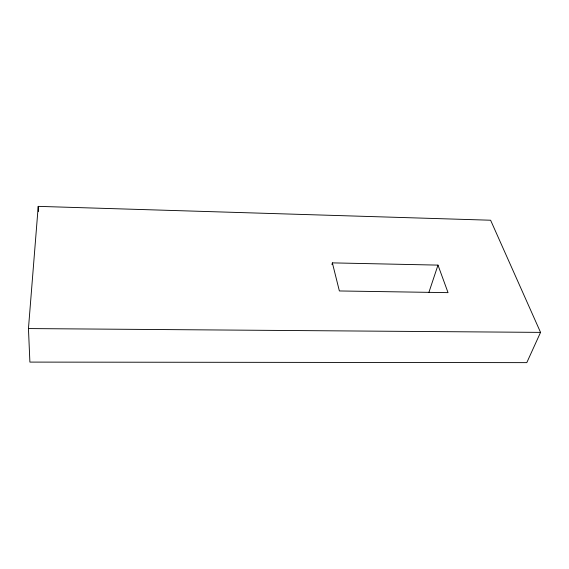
<?xml version="1.0" encoding="UTF-8"?>
<svg xmlns="http://www.w3.org/2000/svg" width="569" height="569" viewBox="0 0 569 569"><rect width="100%" height="100%" fill="white"/><g stroke="black" fill="none" stroke-linecap="round" stroke-linejoin="round"><path stroke-width="0.85" d="M28.45 328.569L38.223 206.362L490.613 220.224L540.55 332.381L526.794 362.638L29.894 362.097L28.45 328.569L540.55 332.381M331.962 264.571L332.367 262.878L437.988 265.111L448.045 292.644L339.373 290.958L332.367 262.878M428.905 292.381L437.988 265.111M38.223 206.362L38.379 211.561"/></g></svg>
